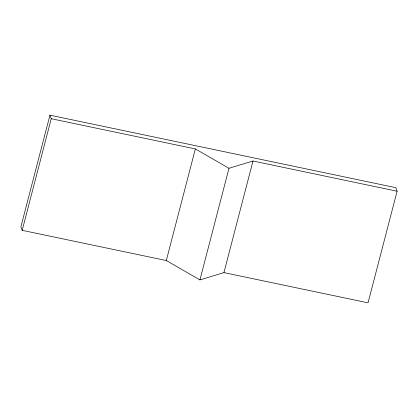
<?xml version="1.0" encoding="UTF-8"?>
<svg xmlns="http://www.w3.org/2000/svg" width="418" height="418" viewBox="0 0 418 418"><rect width="100%" height="100%" fill="white"/><g stroke="black" fill="none" stroke-linecap="round" stroke-linejoin="round"><path stroke-width="0.63" d="M49.951 115.169L20.9 226.781L22.185 230.328L166.296 260.539L199.935 279.888L223.938 272.62L368.049 302.831L397.1 191.219L395.815 187.672L49.951 115.169L51.236 118.717L22.185 230.328M166.296 260.539L195.347 148.928L51.236 118.717M199.935 279.888L228.986 168.282L252.989 161.014L397.1 191.219M223.938 272.62L252.989 161.014M195.347 148.928L228.986 168.282"/></g></svg>
